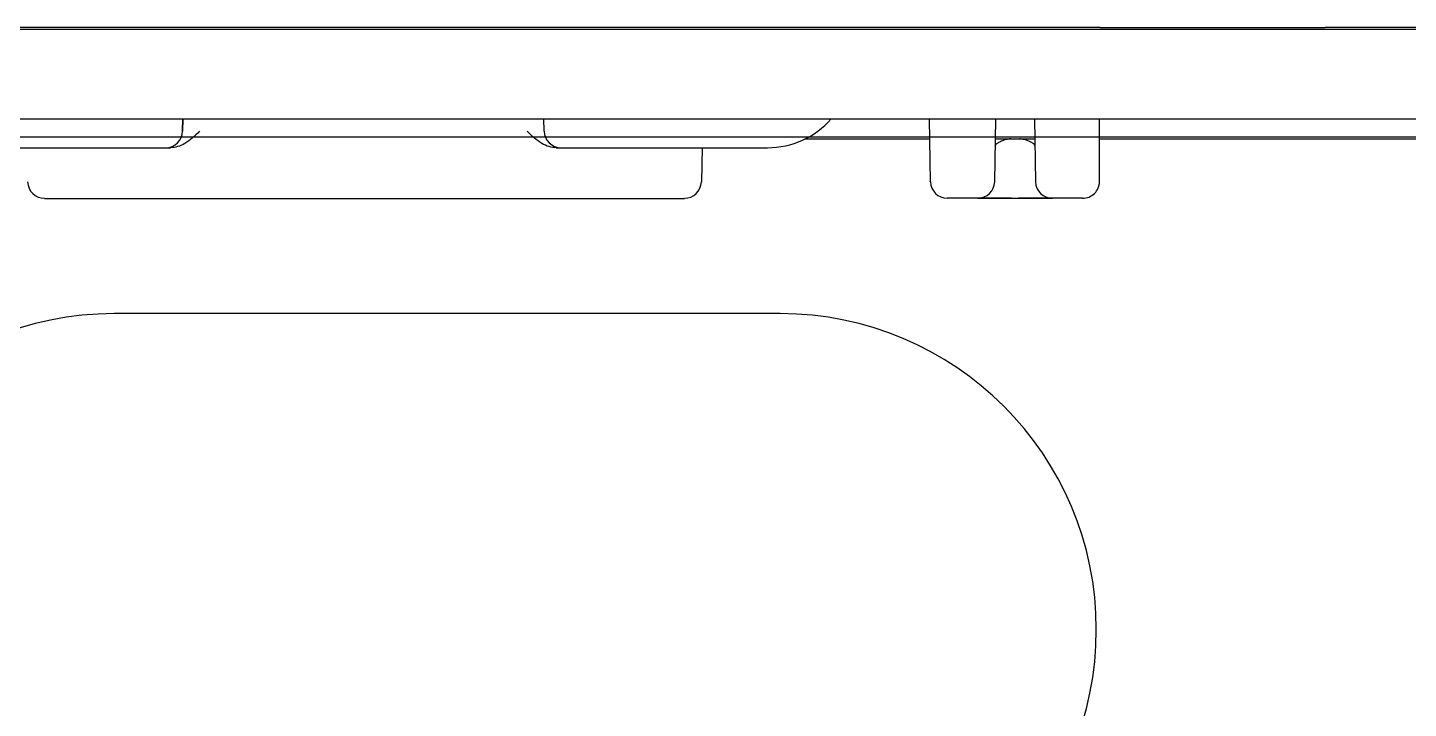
# Model space of a CAD drawing. Header units: millimetres. Extents: x -1589 to 88627, y 12943 to 76663.
# Drawn here: x 32817 to 33440, y 56699 to 57006 of the extents above; entities that cross this region are included whole.
import ezdxf

# ---------------------------------------------------------------- set-up
doc = ezdxf.new("R2010")
doc.units = ezdxf.units.MM
doc.header["$LTSCALE"] = 200
for name, color, linetype in [('6_ALL_SURFS', 7, 'Continuous'), ('7__ALL_ROUNDS', 7, 'Continuous'), ('ztemper', 7, 'Continuous')]:
    doc.layers.add(name, color=color, linetype=linetype)

# ---------------------------------------------------------------- blocks, each defined once
blk = doc.blocks.new('entry')
at = {"color": 7}
for p, q in [((223.489, 44.45), (-223.489, 44.45)), ((-144.515, 36.488), (-174.559, 36.488))]:
    blk.add_line(p, q, dxfattribs=at)
for centre, start, end in [((-174.559, 22.225), 90, 270), ((-144.515, 22.225), 270, 90)]:
    blk.add_arc(centre, 14.263, start, end, dxfattribs=at)
blk = doc.blocks.new('360 iPatch Cat6 24Port Panel')
at = {"color": 7, "linetype": 'Continuous', "lineweight": 25}
for p, q in [((108872.021, 33144.338), (108476.353, 33144.338)), ((108552.253, 33144.422), (108493.334, 33144.422)), ((108552.253, 33144.422), (108552.266, 33144.416)), ((108561.753, 33144.416), (108552.266, 33144.416)), ((108561.765, 33144.422), (108561.753, 33144.416)), ((108655.37, 33144.422), (108561.765, 33144.422)), ((108463.736, 33140.564), (108884.638, 33140.564)), ((108528.732, 33140.039), (108528.723, 33140.564)), ((108539.77, 33139.718), (108545.034, 33139.718)), ((108547.819, 33139.718), (108549.48, 33139.718)), ((108552.221, 33139.718), (108592.335, 33139.718)), ((108535.419, 33139.337), (108535.382, 33137.89)), ((108507.599, 33137.194), (108534.667, 33137.194)), ((108547.073, 33137.196), (108545.78, 33137.196)), ((108551.506, 33137.196), (108550.226, 33137.196))]:
    blk.add_line(p, q, dxfattribs=at)
for centre, start, end in [((108507.599, 33137.909), 181.49997, 269.99872), ((108534.667, 33137.909), 270.00128, 358.50003)]:
    blk.add_arc(centre, 0.714, start, end, dxfattribs=at)
at = {"layer": '6_ALL_SURFS', "color": 7, "linetype": 'Continuous', "lineweight": 25}
blk.add_line((108513.448, 33140.564), (108513.439, 33140.039), dxfattribs=at)
at = {"layer": '7__ALL_ROUNDS', "color": 7, "linetype": 'Continuous', "lineweight": 25}
for p, q in [((108513.439, 33140.039), (108513.448, 33140.564)), ((108528.732, 33140.039), (108528.723, 33140.564)), ((108545.019, 33140.564), (108545.065, 33137.898)), ((108547.787, 33137.898), (108547.833, 33140.564)), ((108549.465, 33140.564), (108549.511, 33137.898)), ((108552.221, 33137.91), (108552.221, 33140.564)), ((108503.992, 33139.337), (108512.927, 33139.337)), ((108529.245, 33139.337), (108538.179, 33139.337)), ((108545.065, 33137.898), (108545.065, 33137.904)), ((108548.501, 33137.196), (108545.78, 33137.196)), ((108547.079, 33137.198), (108548.797, 33137.199)), ((108548.797, 33137.199), (108550.22, 33137.198)), ((108551.506, 33137.196), (108548.797, 33137.196))]:
    blk.add_line(p, q, dxfattribs=at)
for centre, radius, start, end in [((108538.179, 33142.909), 3.572, 269.99993, 318.85803), ((108512.724, 33140.052), 0.714, 270, 359), ((108529.447, 33140.052), 0.714, 181, 270), ((108545.78, 33137.911), 0.714, 181, 270), ((108547.073, 33137.911), 0.714, 269.99995, 358.99732), ((108550.226, 33137.911), 0.714, 181, 270), ((108551.506, 33137.91), 0.714, 269.99913, 0), ((108551.503, 33137.91), 0.718, 342.7872, 359.95677)]:
    blk.add_arc(centre, radius, start, end, dxfattribs=at)
for points, start_tangent, end_tangent in [([(108514.152, 33140.033), (108513.849, 33139.746), (108513.54, 33139.52), (108513.227, 33139.382), (108512.927, 33139.337)], (-0.705771, -0.70844), (-1, 0.000155)), ([(108529.245, 33139.337), (108528.945, 33139.382), (108528.631, 33139.52), (108528.322, 33139.746), (108528.019, 33140.033)], (-1, -0.000154), (-0.705872, 0.70834)), ([(108547.813, 33139.414), (108547.851, 33139.484), (108547.959, 33139.568), (108548.125, 33139.649), (108548.325, 33139.705), (108548.466, 33139.723)], (0.017452, 0.999848), (0.998206, 0.059875)), ([(108548.832, 33139.723), (108548.974, 33139.705), (108549.174, 33139.649), (108549.339, 33139.568), (108549.448, 33139.484), (108549.485, 33139.414)], (0.998206, -0.059875), (0.017452, -0.999848))]:
    blk.add_spline(points, degree=3, dxfattribs=dict(at, start_tangent=start_tangent, end_tangent=end_tangent))

msp = doc.modelspace()

# ---------------------------------------------------------------- block references
at = {"ltscale": 2, "xscale": 10.66757734301063, "yscale": 10.66757734301063, "zscale": 10.66757734301063}
msp.add_blockref('360 iPatch Cat6 24Port Panel', (-1124688.66, -296564.32), dxfattribs=at)
at = {"layer": 'ztemper', "xscale": 10, "yscale": 10, "zscale": 10}
msp.add_blockref('entry', (34601.63, 56512.32), dxfattribs=at)

doc.saveas('drawing.dxf')
